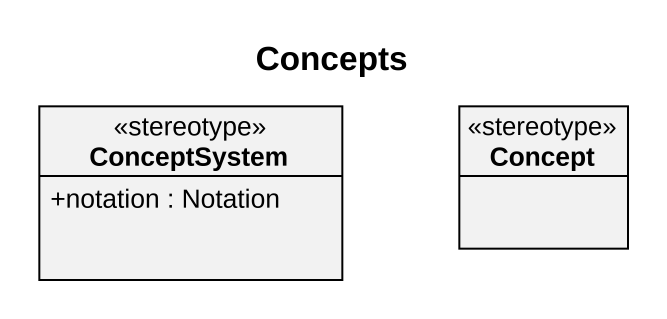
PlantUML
@startuml
title Concepts
hide circle
hide empty members
skinparam classAttributeIconSize 0
class ConceptSystem <<stereotype>> {
  +notation : Notation
}
class Concept <<stereotype>>
@enduml
